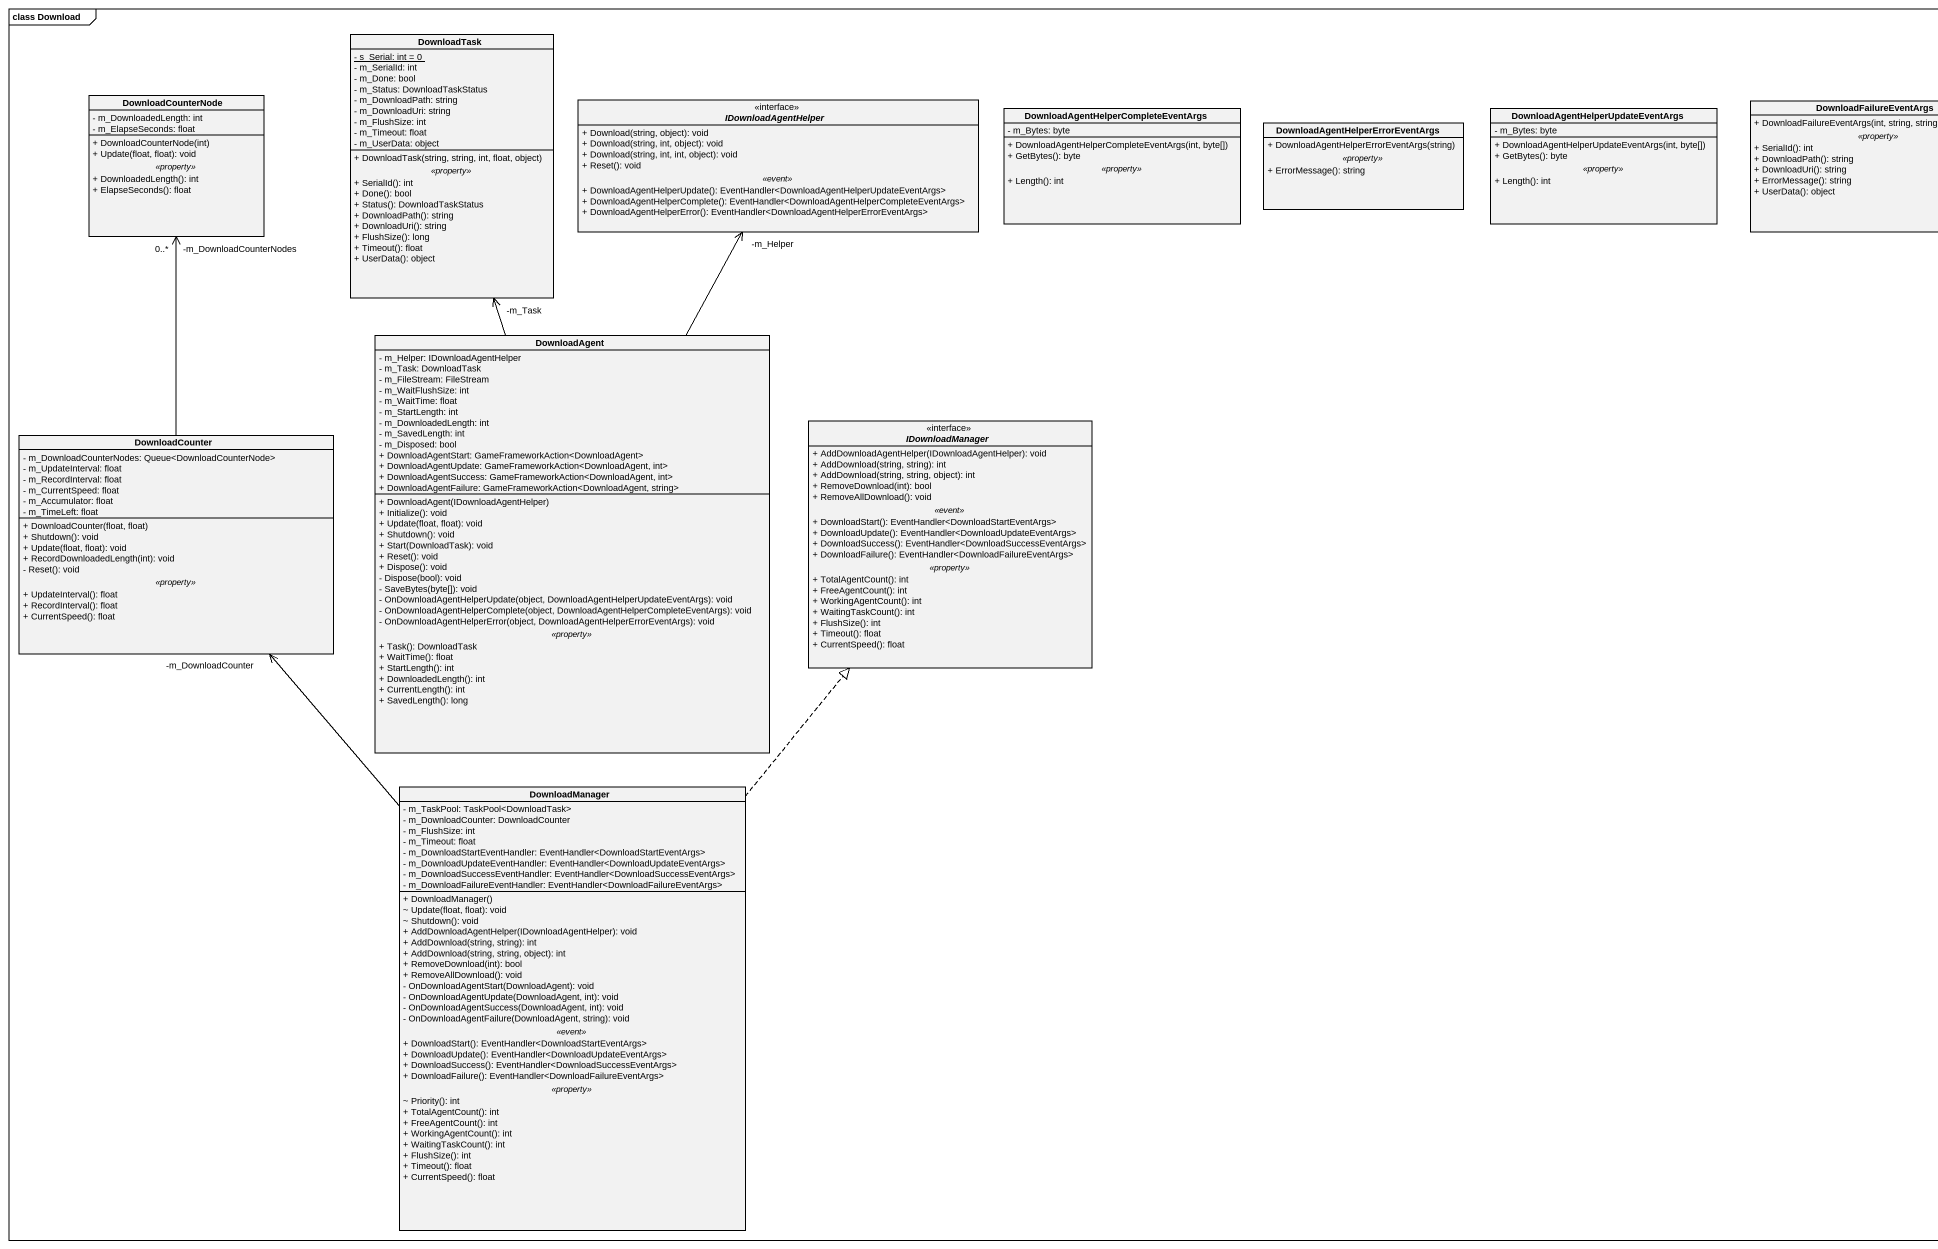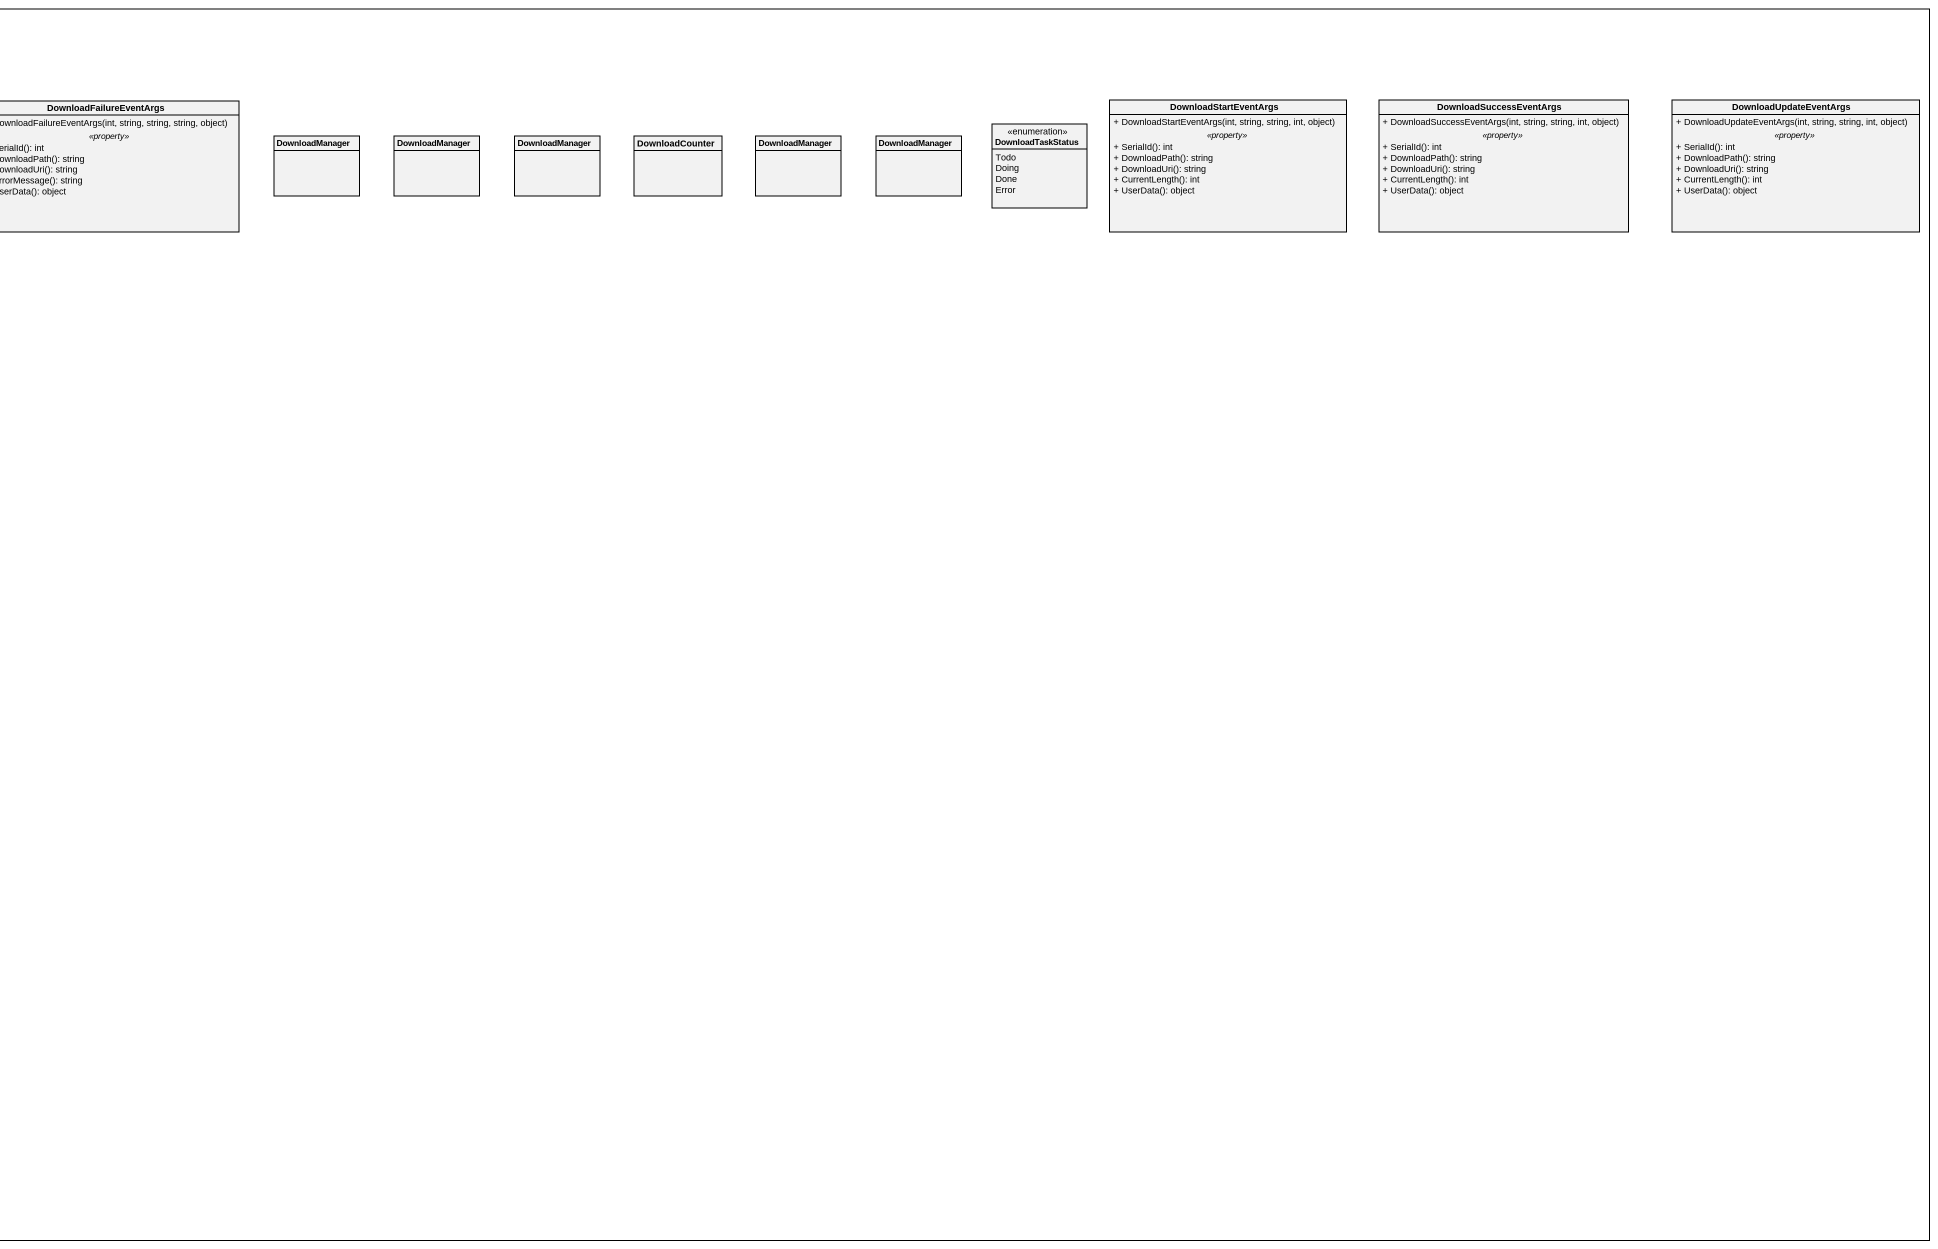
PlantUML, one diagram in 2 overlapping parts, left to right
@startuml
mainframe class Download
hide circle
hide empty members
skinparam classAttributeIconSize 0
class DownloadTask {
  {static} - s_Serial: int = 0
  - m_SerialId: int
  - m_Done: bool
  - m_Status: DownloadTaskStatus
  - m_DownloadPath: string
  - m_DownloadUri: string
  - m_FlushSize: int
  - m_Timeout: float
  - m_UserData: object
  --
  + DownloadTask(string, string, int, float, object)
  .. <<property>> ..
  + SerialId(): int
  + Done(): bool
  + Status(): DownloadTaskStatus
  + DownloadPath(): string
  + DownloadUri(): string
  + FlushSize(): long
  + Timeout(): float
  + UserData(): object
}
class DownloadCounterNode {
  - m_DownloadedLength: int
  - m_ElapseSeconds: float
  --
  + DownloadCounterNode(int)
  + Update(float, float): void
  .. <<property>> ..
  + DownloadedLength(): int
  + ElapseSeconds(): float
}
interface IDownloadAgentHelper {
  + Download(string, object): void
  + Download(string, int, object): void
  + Download(string, int, int, object): void
  + Reset(): void
  .. <<event>> ..
  + DownloadAgentHelperUpdate(): EventHandler<DownloadAgentHelperUpdateEventArgs>
  + DownloadAgentHelperComplete(): EventHandler<DownloadAgentHelperCompleteEventArgs>
  + DownloadAgentHelperError(): EventHandler<DownloadAgentHelperErrorEventArgs>
}
class DownloadFailureEventArgs {
  + DownloadFailureEventArgs(int, string, string, string, object)
  .. <<property>> ..
  + SerialId(): int
  + DownloadPath(): string
  + DownloadUri(): string
  + ErrorMessage(): string
  + UserData(): object
}
class DownloadStartEventArgs {
  + DownloadStartEventArgs(int, string, string, int, object)
  .. <<property>> ..
  + SerialId(): int
  + DownloadPath(): string
  + DownloadUri(): string
  + CurrentLength(): int
  + UserData(): object
}
class DownloadSuccessEventArgs {
  + DownloadSuccessEventArgs(int, string, string, int, object)
  .. <<property>> ..
  + SerialId(): int
  + DownloadPath(): string
  + DownloadUri(): string
  + CurrentLength(): int
  + UserData(): object
}
class DownloadUpdateEventArgs {
  + DownloadUpdateEventArgs(int, string, string, int, object)
  .. <<property>> ..
  + SerialId(): int
  + DownloadPath(): string
  + DownloadUri(): string
  + CurrentLength(): int
  + UserData(): object
}
class "DownloadAgentHelperCompleteEventArgs" as DownloadAgentHelperCompleteE {
  - m_Bytes: byte
  --
  + DownloadAgentHelperCompleteEventArgs(int, byte[])
  + GetBytes(): byte
  .. <<property>> ..
  + Length(): int
}
class "DownloadAgentHelperErrorEventArgs" as DownloadAgentHelperErrorEven {
  + DownloadAgentHelperErrorEventArgs(string)
  .. <<property>> ..
  + ErrorMessage(): string
}
class "DownloadAgentHelperUpdateEventArgs" as DownloadAgentHelperUpdateEve {
  - m_Bytes: byte
  --
  + DownloadAgentHelperUpdateEventArgs(int, byte[])
  + GetBytes(): byte
  .. <<property>> ..
  + Length(): int
}
class DownloadManager
class "DownloadManager" as DownloadManager_2
class "DownloadManager" as DownloadManager_3
class DownloadCounter
class "DownloadManager" as DownloadManager_4
class "DownloadManager" as DownloadManager_5
enum DownloadTaskStatus {
  Todo
  Doing
  Done
  Error
}
class DownloadAgent {
  - m_Helper: IDownloadAgentHelper
  - m_Task: DownloadTask
  - m_FileStream: FileStream
  - m_WaitFlushSize: int
  - m_WaitTime: float
  - m_StartLength: int
  - m_DownloadedLength: int
  - m_SavedLength: int
  - m_Disposed: bool
  + DownloadAgentStart: GameFrameworkAction<DownloadAgent>
  + DownloadAgentUpdate: GameFrameworkAction<DownloadAgent, int>
  + DownloadAgentSuccess: GameFrameworkAction<DownloadAgent, int>
  + DownloadAgentFailure: GameFrameworkAction<DownloadAgent, string>
  --
  + DownloadAgent(IDownloadAgentHelper)
  + Initialize(): void
  + Update(float, float): void
  + Shutdown(): void
  + Start(DownloadTask): void
  + Reset(): void
  + Dispose(): void
  - Dispose(bool): void
  - SaveBytes(byte[]): void
  - OnDownloadAgentHelperUpdate(object, DownloadAgentHelperUpdateEventArgs): void
  - OnDownloadAgentHelperComplete(object, DownloadAgentHelperCompleteEventArgs): void
  - OnDownloadAgentHelperError(object, DownloadAgentHelperErrorEventArgs): void
  .. <<property>> ..
  + Task(): DownloadTask
  + WaitTime(): float
  + StartLength(): int
  + DownloadedLength(): int
  + CurrentLength(): int
  + SavedLength(): long
}
class "DownloadCounter" as DownloadCounter_2 {
  - m_DownloadCounterNodes: Queue<DownloadCounterNode>
  - m_UpdateInterval: float
  - m_RecordInterval: float
  - m_CurrentSpeed: float
  - m_Accumulator: float
  - m_TimeLeft: float
  --
  + DownloadCounter(float, float)
  + Shutdown(): void
  + Update(float, float): void
  + RecordDownloadedLength(int): void
  - Reset(): void
  .. <<property>> ..
  + UpdateInterval(): float
  + RecordInterval(): float
  + CurrentSpeed(): float
}
interface IDownloadManager {
  + AddDownloadAgentHelper(IDownloadAgentHelper): void
  + AddDownload(string, string): int
  + AddDownload(string, string, object): int
  + RemoveDownload(int): bool
  + RemoveAllDownload(): void
  .. <<event>> ..
  + DownloadStart(): EventHandler<DownloadStartEventArgs>
  + DownloadUpdate(): EventHandler<DownloadUpdateEventArgs>
  + DownloadSuccess(): EventHandler<DownloadSuccessEventArgs>
  + DownloadFailure(): EventHandler<DownloadFailureEventArgs>
  .. <<property>> ..
  + TotalAgentCount(): int
  + FreeAgentCount(): int
  + WorkingAgentCount(): int
  + WaitingTaskCount(): int
  + FlushSize(): int
  + Timeout(): float
  + CurrentSpeed(): float
}
class "DownloadManager" as DownloadManager_6 {
  - m_TaskPool: TaskPool<DownloadTask>
  - m_DownloadCounter: DownloadCounter
  - m_FlushSize: int
  - m_Timeout: float
  - m_DownloadStartEventHandler: EventHandler<DownloadStartEventArgs>
  - m_DownloadUpdateEventHandler: EventHandler<DownloadUpdateEventArgs>
  - m_DownloadSuccessEventHandler: EventHandler<DownloadSuccessEventArgs>
  - m_DownloadFailureEventHandler: EventHandler<DownloadFailureEventArgs>
  --
  + DownloadManager()
  ~ Update(float, float): void
  ~ Shutdown(): void
  + AddDownloadAgentHelper(IDownloadAgentHelper): void
  + AddDownload(string, string): int
  + AddDownload(string, string, object): int
  + RemoveDownload(int): bool
  + RemoveAllDownload(): void
  - OnDownloadAgentStart(DownloadAgent): void
  - OnDownloadAgentUpdate(DownloadAgent, int): void
  - OnDownloadAgentSuccess(DownloadAgent, int): void
  - OnDownloadAgentFailure(DownloadAgent, string): void
  .. <<event>> ..
  + DownloadStart(): EventHandler<DownloadStartEventArgs>
  + DownloadUpdate(): EventHandler<DownloadUpdateEventArgs>
  + DownloadSuccess(): EventHandler<DownloadSuccessEventArgs>
  + DownloadFailure(): EventHandler<DownloadFailureEventArgs>
  .. <<property>> ..
  ~ Priority(): int
  + TotalAgentCount(): int
  + FreeAgentCount(): int
  + WorkingAgentCount(): int
  + WaitingTaskCount(): int
  + FlushSize(): int
  + Timeout(): float
  + CurrentSpeed(): float
}
DownloadAgent -up-> "-m_Task" DownloadTask
DownloadAgent -up-> "-m_Helper" IDownloadAgentHelper
DownloadCounter_2 -up-> "-m_DownloadCounterNodes\n0..*" DownloadCounterNode
DownloadManager_6 -up-> "-m_DownloadCounter" DownloadCounter_2
DownloadManager_6 .up.|> IDownloadManager
@enduml
